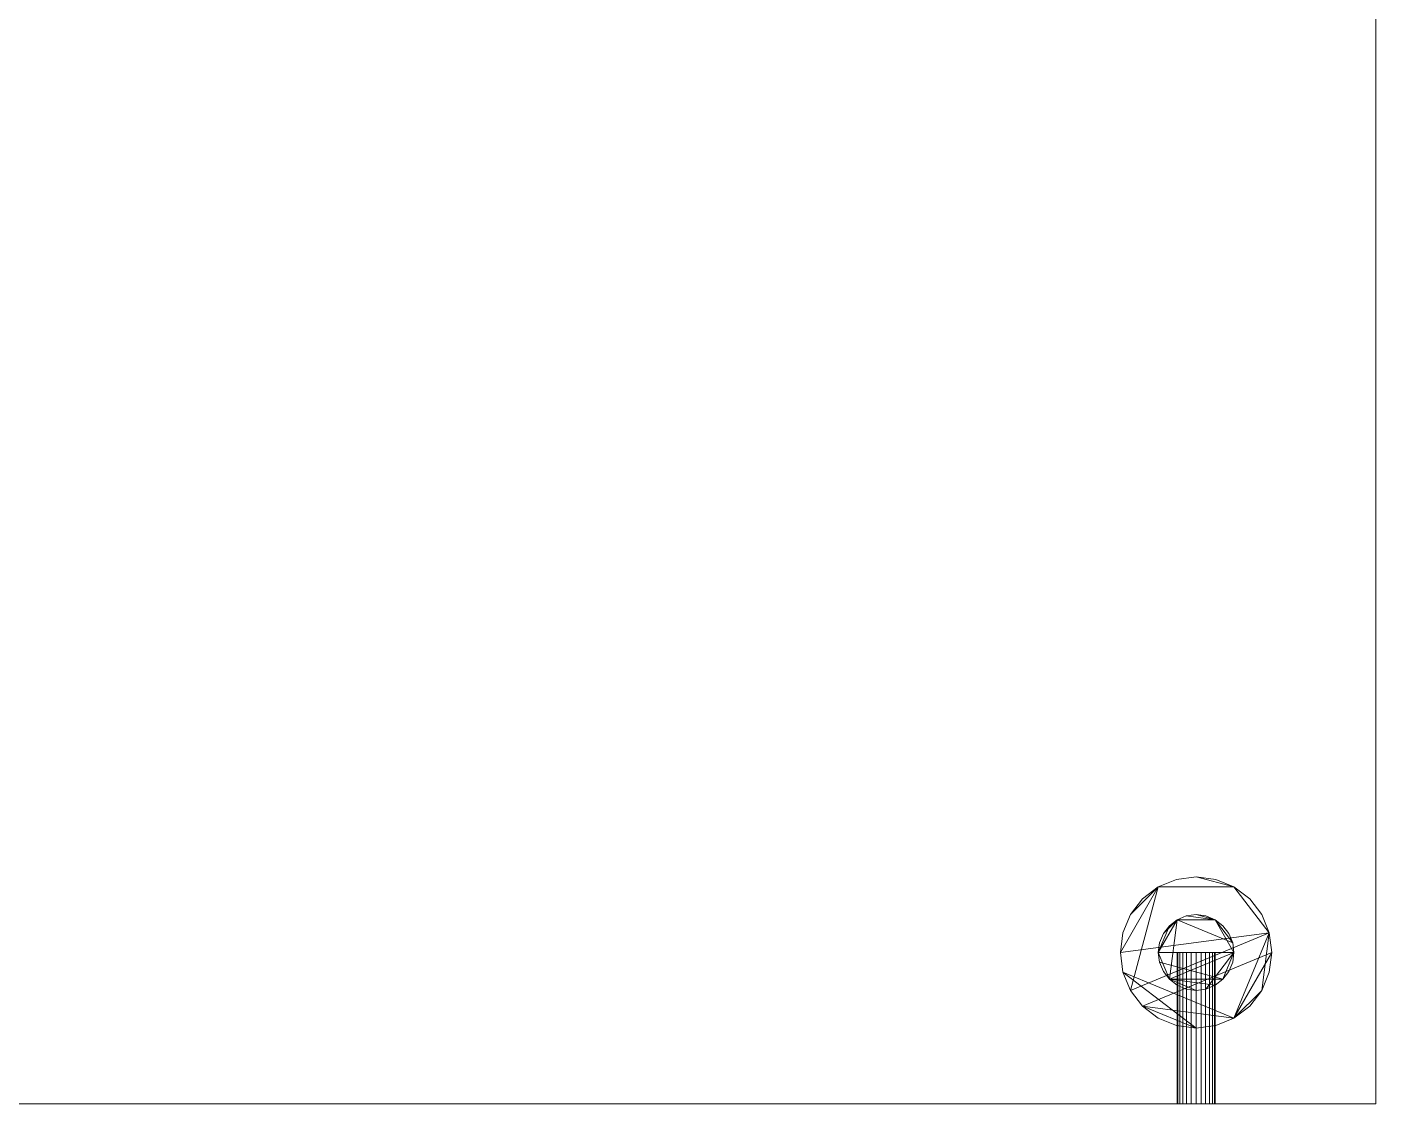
# Model space of a CAD drawing. Header units: feet. Extents: x 1888 to 2477, y 2252 to 2616.
# Drawn here: x 2266.26 to 2288.55, y 2252.41 to 2270.21 of the extents above; entities that cross this region are included whole.
import ezdxf

# ---------------------------------------------------------------- set-up
doc = ezdxf.new("R2010")
doc.units = ezdxf.units.FT
doc.layers.add('3D-F-AFFFEQM', color=3, linetype='Continuous', lineweight=9)

# ---------------------------------------------------------------- blocks, each defined once
blk = doc.blocks.new('Refrigerator')
at = {"layer": '3D-F-AFFFEQM'}
mesh = blk.add_polyface(dxfattribs=at)
corners = [(-36.32, -24.749, 76.815), (2.155, -24.749, 76.815), (2.155, 1.171, 76.815), (-36.32, 1.171, 76.815)]
mesh.append_faces([[corners[k] for k in face] for face in [(3, 0, 1, 2)]])
mesh = blk.add_polyface(dxfattribs=at)
corners = [(-36.32, -24.749, 1.08), (-36.32, 1.171, 1.08), (2.155, 1.171, 1.08), (2.155, -24.749, 1.08)]
mesh.append_faces([[corners[k] for k in face] for face in [(2, 3, 0, 1)]])
mesh = blk.add_polyface(dxfattribs=at)
corners = [(2.155, 1.171, 76.815), (2.155, -24.749, 76.815), (2.155, -24.749, 1.08), (2.155, 1.171, 1.08)]
mesh.append_faces([[corners[k] for k in face] for face in [(3, 0, 1, 2)]])
mesh = blk.add_polyface(dxfattribs=at)
corners = [(0.67, -22.589, 0.27), (0.633, -22.31, 0.27), (0.526, -22.049, 0.27), (0.354, -21.826, 0.27), (0.13, -21.654, 0.27), (-0.13, -21.546, 0.27), (-0.41, -21.509, 0.27), (-0.689, -21.546, 0.27), (-0.95, -21.654, 0.27), (-1.173, -21.826, 0.27), (-1.345, -22.049, 0.27), (-1.453, -22.31, 0.27), (-1.49, -22.589, 0.27), (-1.453, -22.869, 0.27), (-1.345, -23.129, 0.27), (-1.173, -23.353, 0.27), (-0.95, -23.525, 0.27), (-0.689, -23.632, 0.27), (-0.41, -23.669, 0.27), (-0.13, -23.632, 0.27), (0.13, -23.525, 0.27), (0.354, -23.353, 0.27), (0.526, -23.129, 0.27), (0.633, -22.869, 0.27)]
mesh.append_faces([[corners[k] for k in face] for face in [(10, 8, 9), (6, 4, 5)]], dxfattribs={"vtx0": -1})
mesh.append_faces([[corners[k] for k in face] for face in [(8, 12, 1, 4)]], dxfattribs={"vtx0": -1, "vtx1": -1, "vtx2": -1, "vtx3": -1})
mesh.append_faces([[corners[k] for k in face] for face in [(1, 12, 13, 20)]], dxfattribs={"vtx0": -1, "vtx2": -1, "vtx3": -1})
mesh.append_faces([[corners[k] for k in face] for face in [(13, 18, 19, 20)]], dxfattribs={"vtx0": -1, "vtx3": -1})
mesh.append_faces([[corners[k] for k in face] for face in [(17, 18, 15, 16)]], dxfattribs={"vtx1": -1})
mesh.append_faces([[corners[k] for k in face] for face in [(6, 7, 8, 4), (10, 11, 12, 8), (13, 14, 15, 18), (20, 21, 22, 1)]], dxfattribs={"vtx2": -1, "vtx3": -1})
mesh.append_faces([[corners[k] for k in face] for face in [(1, 2, 3, 4), (22, 23, 0, 1)]], dxfattribs={"vtx3": -1})
mesh = blk.add_polyface(dxfattribs=at)
corners = [(0.67, -22.589), (0.633, -22.869), (0.526, -23.129), (0.354, -23.353), (0.13, -23.525), (-0.13, -23.632), (-0.41, -23.669), (-0.689, -23.632), (-0.95, -23.525), (-1.173, -23.353), (-1.345, -23.129), (-1.453, -22.869), (-1.49, -22.589), (-1.453, -22.31), (-1.345, -22.049), (-1.173, -21.826), (-0.95, -21.654), (-0.689, -21.546), (-0.41, -21.509), (-0.13, -21.546), (0.13, -21.654), (0.354, -21.826), (0.526, -22.049), (0.633, -22.31)]
mesh.append_faces([[corners[k] for k in face] for face in [(9, 6, 7, 8), (4, 2, 3), (16, 14, 15), (20, 18, 19)]], dxfattribs={"vtx0": -1})
mesh.append_faces([[corners[k] for k in face] for face in [(6, 9, 4, 5)]], dxfattribs={"vtx0": -1, "vtx1": -1})
mesh.append_faces([[corners[k] for k in face] for face in [(9, 0, 4)]], dxfattribs={"vtx0": -1, "vtx1": -1, "vtx2": -1})
mesh.append_faces([[corners[k] for k in face] for face in [(23, 10, 16, 20)]], dxfattribs={"vtx0": -1, "vtx1": -1, "vtx2": -1, "vtx3": -1})
mesh.append_faces([[corners[k] for k in face] for face in [(23, 0, 9, 10)]], dxfattribs={"vtx1": -1, "vtx3": -1})
mesh.append_faces([[corners[k] for k in face] for face in [(21, 22, 23, 20)]], dxfattribs={"vtx2": -1})
mesh.append_faces([[corners[k] for k in face] for face in [(0, 1, 2, 4), (10, 11, 12, 16), (12, 13, 14, 16), (16, 17, 18, 20)]], dxfattribs={"vtx2": -1, "vtx3": -1})
mesh = blk.add_polyface(dxfattribs=at)
corners = [(-1.49, -22.589, 0.27), (-1.453, -22.31, 0.27), (-1.345, -22.049, 0.27), (-1.173, -21.826, 0.27), (-0.95, -21.654, 0.27), (-0.689, -21.546, 0.27), (-0.41, -21.509, 0.27), (-0.13, -21.546, 0.27), (0.13, -21.654, 0.27), (0.354, -21.826, 0.27), (0.526, -22.049, 0.27), (0.633, -22.31, 0.27), (0.67, -22.589, 0.27), (0.67, -22.589), (0.633, -22.31), (0.526, -22.049), (0.354, -21.826), (0.13, -21.654), (-0.13, -21.546), (-0.41, -21.509), (-0.689, -21.546), (-0.95, -21.654), (-1.173, -21.826), (-1.345, -22.049), (-1.453, -22.31), (-1.49, -22.589)]
mesh.append_faces([[corners[k] for k in face] for face in [(13, 14, 11, 12), (0, 1, 24, 25)]], dxfattribs={"vtx1": -1})
mesh.append_faces([[corners[k] for k in face] for face in [(14, 15, 10, 11), (16, 17, 8, 9), (15, 16, 9, 10), (17, 18, 7, 8), (6, 7, 18, 19), (19, 20, 5, 6), (20, 21, 4, 5), (22, 23, 2, 3), (21, 22, 3, 4), (23, 24, 1, 2)]], dxfattribs={"vtx1": -1, "vtx3": -1})
mesh = blk.add_polyface(dxfattribs=at)
corners = [(0.13, -22.589, 1.08), (0.112, -22.449, 1.08), (0.058, -22.319, 1.08), (-0.028, -22.207, 1.08), (-0.14, -22.122, 1.08), (-0.27, -22.068, 1.08), (-0.41, -22.049, 1.08), (-0.55, -22.068, 1.08), (-0.68, -22.122, 1.08), (-0.792, -22.207, 1.08), (-0.877, -22.319, 1.08), (-0.931, -22.449, 1.08), (-0.95, -22.589, 1.08), (-0.931, -22.729, 1.08), (-0.877, -22.859, 1.08), (-0.792, -22.971, 1.08), (-0.68, -23.057, 1.08), (-0.55, -23.111, 1.08), (-0.41, -23.129, 1.08), (-0.27, -23.111, 1.08), (-0.14, -23.057, 1.08), (-0.028, -22.971, 1.08), (0.058, -22.859, 1.08), (0.112, -22.729, 1.08)]
mesh.append_faces([[corners[k] for k in face] for face in [(6, 4, 5)]], dxfattribs={"vtx0": -1})
mesh.append_faces([[corners[k] for k in face] for face in [(4, 8, 15, 0)]], dxfattribs={"vtx0": -1, "vtx1": -1, "vtx2": -1, "vtx3": -1})
mesh.append_faces([[corners[k] for k in face] for face in [(4, 0, 1)]], dxfattribs={"vtx0": -1, "vtx2": -1})
mesh.append_faces([[corners[k] for k in face] for face in [(15, 18, 19, 0)]], dxfattribs={"vtx0": -1, "vtx2": -1, "vtx3": -1})
mesh.append_faces([[corners[k] for k in face] for face in [(14, 15, 12, 13), (17, 18, 15, 16)]], dxfattribs={"vtx1": -1})
mesh.append_faces([[corners[k] for k in face] for face in [(8, 9, 12, 15)]], dxfattribs={"vtx1": -1, "vtx2": -1, "vtx3": -1})
mesh.append_faces([[corners[k] for k in face] for face in [(10, 11, 12, 9)]], dxfattribs={"vtx2": -1})
mesh.append_faces([[corners[k] for k in face] for face in [(6, 7, 8, 4), (19, 20, 21, 0)]], dxfattribs={"vtx2": -1, "vtx3": -1})
mesh.append_faces([[corners[k] for k in face] for face in [(1, 2, 3, 4), (21, 22, 23, 0)]], dxfattribs={"vtx3": -1})
mesh = blk.add_polyface(dxfattribs=at)
corners = [(0.13, -22.589, 0.27), (0.112, -22.729, 0.27), (0.058, -22.859, 0.27), (-0.028, -22.971, 0.27), (-0.14, -23.057, 0.27), (-0.27, -23.111, 0.27), (-0.41, -23.129, 0.27), (-0.55, -23.111, 0.27), (-0.68, -23.057, 0.27), (-0.792, -22.971, 0.27), (-0.877, -22.859, 0.27), (-0.931, -22.729, 0.27), (-0.95, -22.589, 0.27), (-0.931, -22.449, 0.27), (-0.877, -22.319, 0.27), (-0.792, -22.207, 0.27), (-0.68, -22.122, 0.27), (-0.55, -22.068, 0.27), (-0.41, -22.049, 0.27), (-0.27, -22.068, 0.27), (-0.14, -22.122, 0.27), (-0.028, -22.207, 0.27), (0.058, -22.319, 0.27), (0.112, -22.449, 0.27)]
mesh.append_faces([[corners[k] for k in face] for face in [(9, 6, 7, 8), (16, 14, 15)]], dxfattribs={"vtx0": -1})
mesh.append_faces([[corners[k] for k in face] for face in [(0, 3, 11, 12), (12, 16, 23, 0)]], dxfattribs={"vtx0": -1, "vtx1": -1, "vtx3": -1})
mesh.append_faces([[corners[k] for k in face] for face in [(9, 3, 4)]], dxfattribs={"vtx0": -1, "vtx2": -1})
mesh.append_faces([[corners[k] for k in face] for face in [(5, 6, 9, 4)]], dxfattribs={"vtx1": -1, "vtx2": -1})
mesh.append_faces([[corners[k] for k in face] for face in [(16, 17, 20, 23)]], dxfattribs={"vtx1": -1, "vtx2": -1, "vtx3": -1})
mesh.append_faces([[corners[k] for k in face] for face in [(1, 2, 3, 0), (21, 22, 23, 20), (18, 19, 20, 17)]], dxfattribs={"vtx2": -1})
mesh.append_faces([[corners[k] for k in face] for face in [(9, 10, 11, 3), (12, 13, 14, 16)]], dxfattribs={"vtx2": -1, "vtx3": -1})
mesh = blk.add_polyface(dxfattribs=at)
corners = [(-0.95, -22.589, 1.08), (-0.931, -22.449, 1.08), (-0.877, -22.319, 1.08), (-0.792, -22.207, 1.08), (-0.68, -22.122, 1.08), (-0.55, -22.068, 1.08), (-0.41, -22.049, 1.08), (-0.27, -22.068, 1.08), (-0.14, -22.122, 1.08), (-0.028, -22.207, 1.08), (0.058, -22.319, 1.08), (0.112, -22.449, 1.08), (0.13, -22.589, 1.08), (0.13, -22.589, 0.27), (0.112, -22.449, 0.27), (0.058, -22.319, 0.27), (-0.028, -22.207, 0.27), (-0.14, -22.122, 0.27), (-0.27, -22.068, 0.27), (-0.41, -22.049, 0.27), (-0.55, -22.068, 0.27), (-0.68, -22.122, 0.27), (-0.792, -22.207, 0.27), (-0.877, -22.319, 0.27), (-0.931, -22.449, 0.27), (-0.95, -22.589, 0.27)]
mesh.append_faces([[corners[k] for k in face] for face in [(13, 14, 11, 12), (0, 1, 24, 25)]], dxfattribs={"vtx1": -1})
mesh.append_faces([[corners[k] for k in face] for face in [(14, 15, 10, 11), (16, 17, 8, 9), (15, 16, 9, 10), (17, 18, 7, 8), (6, 7, 18, 19), (19, 20, 5, 6), (20, 21, 4, 5), (22, 23, 2, 3), (21, 22, 3, 4), (23, 24, 1, 2)]], dxfattribs={"vtx1": -1, "vtx3": -1})
mesh = blk.add_polyface(dxfattribs=at)
corners = [(0.67, -22.589, 0.27), (0.633, -22.869, 0.27), (0.526, -23.129, 0.27), (0.354, -23.353, 0.27), (0.13, -23.525, 0.27), (-0.13, -23.632, 0.27), (-0.41, -23.669, 0.27), (-0.689, -23.632, 0.27), (-0.95, -23.525, 0.27), (-1.173, -23.353, 0.27), (-1.345, -23.129, 0.27), (-1.453, -22.869, 0.27), (-1.49, -22.589, 0.27), (-1.49, -22.589), (-1.453, -22.869), (-1.345, -23.129), (-1.173, -23.353), (-0.95, -23.525), (-0.689, -23.632), (-0.41, -23.669), (-0.13, -23.632), (0.13, -23.525), (0.354, -23.353), (0.526, -23.129), (0.633, -22.869), (0.67, -22.589)]
mesh.append_faces([[corners[k] for k in face] for face in [(13, 14, 11, 12), (0, 1, 24, 25)]], dxfattribs={"vtx1": -1})
mesh.append_faces([[corners[k] for k in face] for face in [(14, 15, 10, 11), (16, 17, 8, 9), (15, 16, 9, 10), (17, 18, 7, 8), (6, 7, 18, 19), (19, 20, 5, 6), (20, 21, 4, 5), (22, 23, 2, 3), (21, 22, 3, 4), (23, 24, 1, 2)]], dxfattribs={"vtx1": -1, "vtx3": -1})
mesh = blk.add_polyface(dxfattribs=at)
corners = [(0.13, -22.589, 1.08), (0.112, -22.729, 1.08), (0.058, -22.859, 1.08), (-0.028, -22.971, 1.08), (-0.14, -23.057, 1.08), (-0.27, -23.111, 1.08), (-0.41, -23.129, 1.08), (-0.55, -23.111, 1.08), (-0.68, -23.057, 1.08), (-0.792, -22.971, 1.08), (-0.877, -22.859, 1.08), (-0.931, -22.729, 1.08), (-0.95, -22.589, 1.08), (-0.95, -22.589, 0.27), (-0.931, -22.729, 0.27), (-0.877, -22.859, 0.27), (-0.792, -22.971, 0.27), (-0.68, -23.057, 0.27), (-0.55, -23.111, 0.27), (-0.41, -23.129, 0.27), (-0.27, -23.111, 0.27), (-0.14, -23.057, 0.27), (-0.028, -22.971, 0.27), (0.058, -22.859, 0.27), (0.112, -22.729, 0.27), (0.13, -22.589, 0.27)]
mesh.append_faces([[corners[k] for k in face] for face in [(13, 14, 11, 12), (0, 1, 24, 25)]], dxfattribs={"vtx1": -1})
mesh.append_faces([[corners[k] for k in face] for face in [(14, 15, 10, 11), (16, 17, 8, 9), (15, 16, 9, 10), (17, 18, 7, 8), (6, 7, 18, 19), (19, 20, 5, 6), (20, 21, 4, 5), (22, 23, 2, 3), (21, 22, 3, 4), (23, 24, 1, 2)]], dxfattribs={"vtx1": -1, "vtx3": -1})
mesh = blk.add_polyface(dxfattribs=at)
corners = [(-0.14, -22.589, 2.16), (-0.149, -22.589, 2.09), (-0.176, -22.589, 2.025), (-0.219, -22.589, 1.969), (-0.275, -22.589, 1.926), (-0.34, -22.589, 1.899), (-0.41, -22.589, 1.89), (-0.48, -22.589, 1.899), (-0.545, -22.589, 1.926), (-0.601, -22.589, 1.969), (-0.644, -22.589, 2.025), (-0.671, -22.589, 2.09), (-0.68, -22.589, 2.16), (-0.671, -22.589, 2.23), (-0.644, -22.589, 2.295), (-0.601, -22.589, 2.351), (-0.545, -22.589, 2.394), (-0.48, -22.589, 2.421), (-0.41, -22.589, 2.43), (-0.34, -22.589, 2.421), (-0.275, -22.589, 2.394), (-0.219, -22.589, 2.351), (-0.176, -22.589, 2.295), (-0.149, -22.589, 2.23)]
mesh.append_faces([[corners[k] for k in face] for face in [(23, 21, 22), (14, 12, 13)]], dxfattribs={"vtx0": -1})
mesh.append_faces([[corners[k] for k in face] for face in [(11, 5, 9, 10)]], dxfattribs={"vtx0": -1, "vtx1": -1})
mesh.append_faces([[corners[k] for k in face] for face in [(11, 23, 2, 5), (23, 11, 17, 21)]], dxfattribs={"vtx0": -1, "vtx1": -1, "vtx2": -1, "vtx3": -1})
mesh.append_faces([[corners[k] for k in face] for face in [(4, 5, 2, 3), (19, 20, 18)]], dxfattribs={"vtx1": -1})
mesh.append_faces([[corners[k] for k in face] for face in [(5, 6, 9)]], dxfattribs={"vtx1": -1, "vtx2": -1})
mesh.append_faces([[corners[k] for k in face] for face in [(11, 12, 14, 17)]], dxfattribs={"vtx1": -1, "vtx2": -1, "vtx3": -1})
mesh.append_faces([[corners[k] for k in face] for face in [(17, 18, 20, 21)]], dxfattribs={"vtx1": -1, "vtx3": -1})
mesh.append_faces([[corners[k] for k in face] for face in [(0, 1, 2, 23)]], dxfattribs={"vtx2": -1})
mesh.append_faces([[corners[k] for k in face] for face in [(6, 7, 8, 9), (14, 15, 16, 17)]], dxfattribs={"vtx3": -1})
mesh = blk.add_polyface(dxfattribs=at)
corners = [(-0.68, -22.589, 2.16), (-0.671, -22.589, 2.09), (-0.644, -22.589, 2.025), (-0.601, -22.589, 1.969), (-0.545, -22.589, 1.926), (-0.48, -22.589, 1.899), (-0.41, -22.589, 1.89), (-0.34, -22.589, 1.899), (-0.275, -22.589, 1.926), (-0.219, -22.589, 1.969), (-0.176, -22.589, 2.025), (-0.149, -22.589, 2.09), (-0.14, -22.589, 2.16), (-0.14, -24.749, 2.16), (-0.149, -24.749, 2.09), (-0.176, -24.749, 2.025), (-0.219, -24.749, 1.969), (-0.275, -24.749, 1.926), (-0.34, -24.749, 1.899), (-0.41, -24.749, 1.89), (-0.48, -24.749, 1.899), (-0.545, -24.749, 1.926), (-0.601, -24.749, 1.969), (-0.644, -24.749, 2.025), (-0.671, -24.749, 2.09), (-0.68, -24.749, 2.16)]
mesh.append_faces([[corners[k] for k in face] for face in [(13, 14, 11, 12), (0, 1, 24, 25)]], dxfattribs={"vtx1": -1})
mesh.append_faces([[corners[k] for k in face] for face in [(14, 15, 10, 11), (16, 17, 8, 9), (15, 16, 9, 10), (17, 18, 7, 8), (6, 7, 18, 19), (19, 20, 5, 6), (20, 21, 4, 5), (22, 23, 2, 3), (21, 22, 3, 4), (23, 24, 1, 2)]], dxfattribs={"vtx1": -1, "vtx3": -1})
mesh = blk.add_polyface(dxfattribs=at)
corners = [(-0.14, -22.589, 2.16), (-0.149, -22.589, 2.23), (-0.176, -22.589, 2.295), (-0.219, -22.589, 2.351), (-0.275, -22.589, 2.394), (-0.34, -22.589, 2.421), (-0.41, -22.589, 2.43), (-0.48, -22.589, 2.421), (-0.545, -22.589, 2.394), (-0.601, -22.589, 2.351), (-0.644, -22.589, 2.295), (-0.671, -22.589, 2.23), (-0.68, -22.589, 2.16), (-0.68, -24.749, 2.16), (-0.671, -24.749, 2.23), (-0.644, -24.749, 2.295), (-0.601, -24.749, 2.351), (-0.545, -24.749, 2.394), (-0.48, -24.749, 2.421), (-0.41, -24.749, 2.43), (-0.34, -24.749, 2.421), (-0.275, -24.749, 2.394), (-0.219, -24.749, 2.351), (-0.176, -24.749, 2.295), (-0.149, -24.749, 2.23), (-0.14, -24.749, 2.16)]
mesh.append_faces([[corners[k] for k in face] for face in [(13, 14, 11, 12), (0, 1, 24, 25)]], dxfattribs={"vtx1": -1})
mesh.append_faces([[corners[k] for k in face] for face in [(14, 15, 10, 11), (16, 17, 8, 9), (15, 16, 9, 10), (17, 18, 7, 8), (6, 7, 18, 19), (19, 20, 5, 6), (20, 21, 4, 5), (22, 23, 2, 3), (21, 22, 3, 4), (23, 24, 1, 2)]], dxfattribs={"vtx1": -1, "vtx3": -1})
mesh = blk.add_polyface(dxfattribs=at)
corners = [(2.155, -24.749, 76.815), (-36.32, -24.749, 76.815), (-36.32, -24.749, 1.08), (2.155, -24.749, 1.08)]
mesh.append_faces([[corners[k] for k in face] for face in [(3, 0, 1, 2)]])
mesh = blk.add_polyface(dxfattribs=at)
corners = [(-0.14, -24.749, 2.16), (-0.149, -24.749, 2.23), (-0.176, -24.749, 2.295), (-0.219, -24.749, 2.351), (-0.275, -24.749, 2.394), (-0.34, -24.749, 2.421), (-0.41, -24.749, 2.43), (-0.48, -24.749, 2.421), (-0.545, -24.749, 2.394), (-0.601, -24.749, 2.351), (-0.644, -24.749, 2.295), (-0.671, -24.749, 2.23), (-0.68, -24.749, 2.16), (-0.671, -24.749, 2.09), (-0.644, -24.749, 2.025), (-0.601, -24.749, 1.969), (-0.545, -24.749, 1.926), (-0.48, -24.749, 1.899), (-0.41, -24.749, 1.89), (-0.34, -24.749, 1.899), (-0.275, -24.749, 1.926), (-0.219, -24.749, 1.969), (-0.176, -24.749, 2.025), (-0.149, -24.749, 2.09)]
mesh.append_faces([[corners[k] for k in face] for face in [(10, 7, 8, 9), (18, 15, 16, 17)]], dxfattribs={"vtx0": -1})
mesh.append_faces([[corners[k] for k in face] for face in [(22, 13, 19)]], dxfattribs={"vtx0": -1, "vtx1": -1, "vtx2": -1})
mesh.append_faces([[corners[k] for k in face] for face in [(13, 1, 7, 10)]], dxfattribs={"vtx0": -1, "vtx1": -1, "vtx2": -1, "vtx3": -1})
mesh.append_faces([[corners[k] for k in face] for face in [(4, 6, 7, 3)]], dxfattribs={"vtx0": -1, "vtx2": -1})
mesh.append_faces([[corners[k] for k in face] for face in [(22, 0, 1, 13)]], dxfattribs={"vtx0": -1, "vtx2": -1, "vtx3": -1})
mesh.append_faces([[corners[k] for k in face] for face in [(23, 0, 22)]], dxfattribs={"vtx1": -1})
mesh.append_faces([[corners[k] for k in face] for face in [(18, 19, 15)]], dxfattribs={"vtx1": -1, "vtx2": -1})
mesh.append_faces([[corners[k] for k in face] for face in [(4, 5, 6), (20, 21, 22, 19)]], dxfattribs={"vtx2": -1})
mesh.append_faces([[corners[k] for k in face] for face in [(1, 2, 3, 7), (13, 14, 15, 19)]], dxfattribs={"vtx2": -1, "vtx3": -1})
mesh.append_faces([[corners[k] for k in face] for face in [(10, 11, 12, 13)]], dxfattribs={"vtx3": -1})

msp = doc.modelspace()

# ---------------------------------------------------------------- block references
at = {"xscale": 1.15876680052351, "yscale": 1.15876680052351, "zscale": 1.15876680052351}
msp.add_blockref('Refrigerator', (2286.052, 2281.09, -1.251), dxfattribs=at)

doc.saveas('drawing.dxf')
